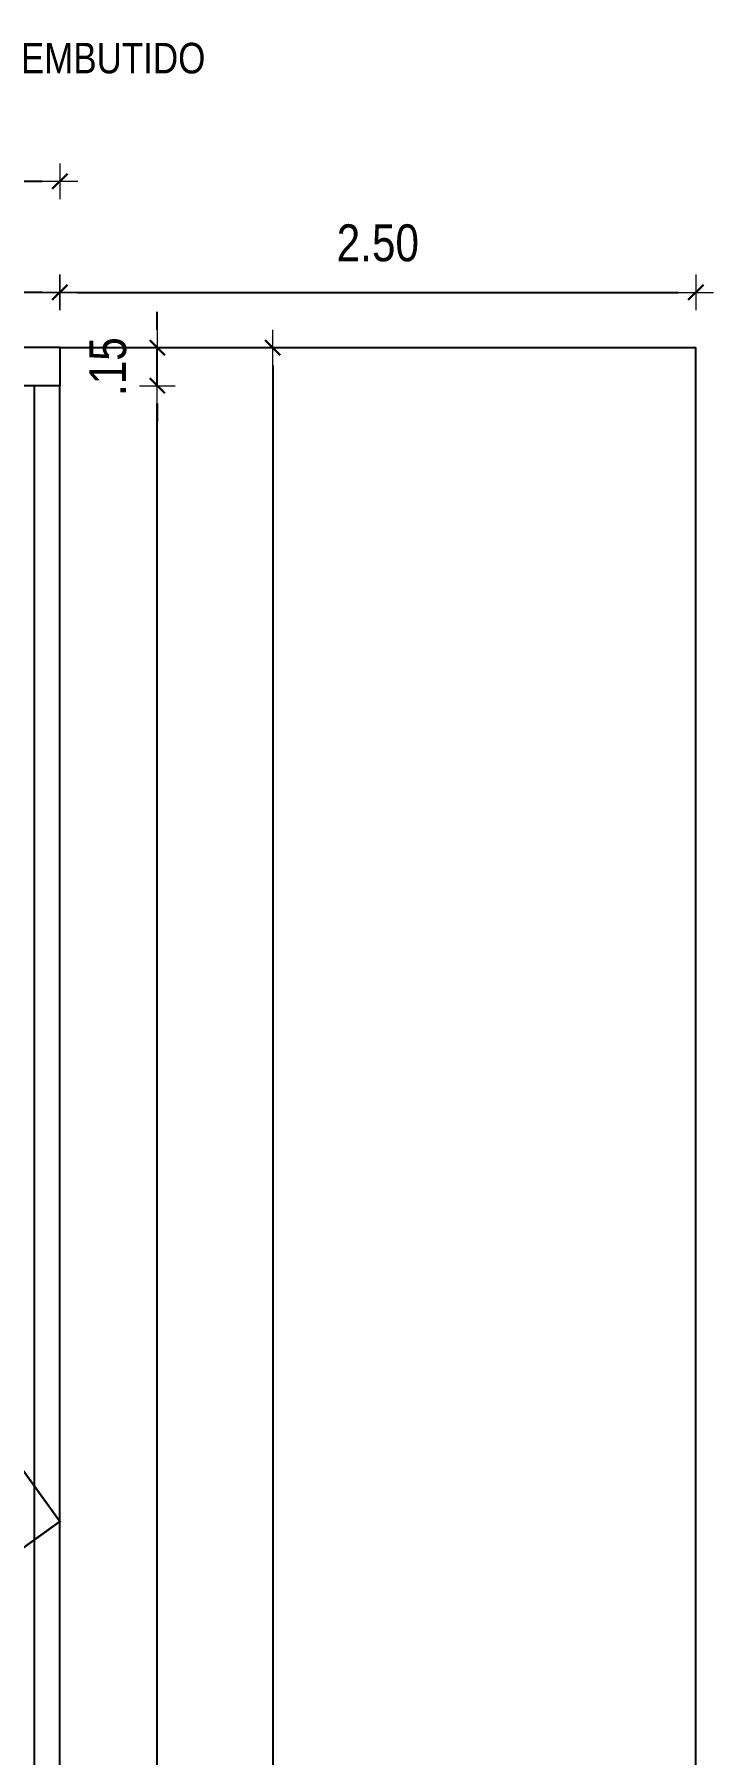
# Model space of a CAD drawing. Header units: millimetres. Extents: x 1170 to 1315, y 90 to 135.
# Drawn here: x 1294.68 to 1297.35, y 110.42 to 117.18 of the extents above; entities that cross this region are included whole.
import ezdxf

# ---------------------------------------------------------------- set-up
doc = ezdxf.new("R2010")
doc.units = ezdxf.units.MM
doc.header["$LTSCALE"] = 20
doc.header["$MEASUREMENT"] = 0
doc.layers.get('0').update_dxf_attribs({"linetype": 'CONTINUOUS'})
doc.layers.get('DEFPOINTS').update_dxf_attribs({"linetype": 'CONTINUOUS'})
for name, color, linetype in [('COTA', 7, 'CONTINUOUS'), ('Indic_Corte_Vista', 2, 'CONTINUOUS'), ('J-Paredes', 7, 'CONTINUOUS'), ('LAYER7', 4, 'CONTINUOUS')]:
    doc.layers.add(name, color=color, linetype=linetype)
doc.layers.add('E-Pen-C', color=4, linetype='CONTINUOUS', lineweight=15)
doc.layers.add('E-Pen-G', color=3, linetype='CONTINUOUS', lineweight=30)
doc.styles.add('F2', font='ARIALN.TTF')
doc.dimstyles.new('DIMENSION-1', dxfattribs={"dimtxt": 0.145, "dimasz": 0.07, "dimexe": 1, "dimexo": 0, "dimgap": 0.12, "dimtad": 1, "dimzin": 7, "dimdsep": 46, "dimtxsty": 'F2', "dimblk1": 'TRACO', "dimblk2": 'TRACO', "dimsah": 1, "dimcen": 1, "dimse1": 1, "dimse2": 1, "dimclrd": 4, "dimclre": 256, "dimclrt": 4, "dimadec": 8, "dimazin": 0, "dimtfac": 1, "dimtix": 1, "dimtmove": 2, "dimatfit": 3, "dimldrblk": 'TRACO', "dimfxl": 1, "dimtolj": 1, "dimtzin": 0, "dimarcsym": 0})

# ---------------------------------------------------------------- blocks, each defined once
blk = doc.blocks.new('TRACO')
at = {"layer": 'E-Pen-C'}
for p, q in [((0, 1), (0, -1)), ((-1, 0), (1, 0))]:
    blk.add_line(p, q, dxfattribs=at)
at = {"layer": 'E-Pen-G'}
blk.add_line((-0.424, -0.424), (0.424, 0.424), dxfattribs=at)
blk = doc.blocks.new('*D336')
at = {"layer": 'COTA', "color": 4, "linetype": 'Continuous', "lineweight": -2}
blk.add_line((1294.7116, 116.162), (1289.8516, 116.162), dxfattribs=at)
at = {"layer": 'DEFPOINTS', "color": 0, "linetype": 'Continuous'}
for p in [(1289.7816, 116.162), (1294.7816, 115.9454), (1289.7816, 115.7954)]:
    blk.add_point(p, dxfattribs=at)
at = {"layer": 'COTA', "color": 4, "linetype": 'Continuous', "lineweight": -2, "xscale": 0.07, "yscale": 0.07, "zscale": 0.07, "rotation": 180}
blk.add_blockref('TRACO', (1289.7816, 116.162), dxfattribs=at)
at = {"layer": 'COTA', "color": 4, "linetype": 'Continuous', "lineweight": -2, "xscale": 0.07, "yscale": 0.07, "zscale": 0.07}
blk.add_blockref('TRACO', (1294.7816, 116.162), dxfattribs=at)
at = {"layer": 'COTA', "color": 4, "linetype": 'Continuous', "insert": (1292.2816, 116.356), "char_height": 0.145, "attachment_point": 5, "style": 'F2'}
blk.add_mtext('\\A1;5.00', dxfattribs=at)
blk = doc.blocks.new('*D362')
at = {"layer": 'COTA', "color": 4, "linetype": 'Continuous', "lineweight": -2}
blk.add_line((1251.8028, 116.5987), (1294.7116, 116.5987), dxfattribs=at)
at = {"layer": 'DEFPOINTS', "color": 0, "linetype": 'Continuous'}
for p in [(1294.7816, 116.5987), (1251.7328, 115.9454), (1294.7816, 115.9454)]:
    blk.add_point(p, dxfattribs=at)
at = {"layer": 'COTA', "color": 4, "linetype": 'Continuous', "lineweight": -2, "xscale": 0.07, "yscale": 0.07, "zscale": 0.07, "rotation": 180}
blk.add_blockref('TRACO', (1251.7328, 116.5987), dxfattribs=at)
at = {"layer": 'COTA', "color": 4, "linetype": 'Continuous', "lineweight": -2, "xscale": 0.07, "yscale": 0.07, "zscale": 0.07}
blk.add_blockref('TRACO', (1294.7816, 116.5987), dxfattribs=at)
at = {"layer": 'COTA', "color": 4, "linetype": 'Continuous', "insert": (1273.2572, 116.7927), "char_height": 0.145, "attachment_point": 5, "style": 'F2'}
blk.add_mtext('\\A1;43.05', dxfattribs=at)
blk = doc.blocks.new('*D363')
at = {"layer": 'COTA', "color": 4, "linetype": 'Continuous', "lineweight": -2}
blk.add_line((1294.8516, 116.162), (1297.2116, 116.162), dxfattribs=at)
at = {"layer": 'DEFPOINTS', "color": 0, "linetype": 'Continuous'}
for p in [(1297.2816, 116.162), (1294.7816, 115.9454), (1297.2816, 115.9454)]:
    blk.add_point(p, dxfattribs=at)
at = {"layer": 'COTA', "color": 4, "linetype": 'Continuous', "lineweight": -2, "xscale": 0.07, "yscale": 0.07, "zscale": 0.07, "rotation": 180}
blk.add_blockref('TRACO', (1294.7816, 116.162), dxfattribs=at)
at = {"layer": 'COTA', "color": 4, "linetype": 'Continuous', "lineweight": -2, "xscale": 0.07, "yscale": 0.07, "zscale": 0.07}
blk.add_blockref('TRACO', (1297.2816, 116.162), dxfattribs=at)
at = {"layer": 'COTA', "color": 4, "linetype": 'Continuous', "insert": (1296.0316, 116.356), "char_height": 0.145, "attachment_point": 5, "style": 'F2'}
blk.add_mtext('\\A1;2.50', dxfattribs=at)
blk = doc.blocks.new('*D370')
at = {"layer": 'COTA', "color": 4, "linetype": 'Continuous', "lineweight": -2}
blk.add_line((1295.1644, 99.2343), (1295.1644, 115.7254), dxfattribs=at)
at = {"layer": 'DEFPOINTS', "color": 0, "linetype": 'Continuous'}
for p in [(1294.7816, 115.7954), (1295.1644, 115.7954), (1294.7816, 99.1643)]:
    blk.add_point(p, dxfattribs=at)
at = {"layer": 'COTA', "color": 4, "linetype": 'Continuous', "lineweight": -2, "xscale": 0.07, "yscale": 0.07, "zscale": 0.07}
for p, rotation in [((1295.1644, 115.7954), 90), ((1295.1644, 99.1643), 270)]:
    blk.add_blockref('TRACO', p, dxfattribs=dict(at, rotation=rotation))
at = {"layer": 'COTA', "color": 4, "linetype": 'Continuous', "insert": (1294.9704, 107.4798), "char_height": 0.145, "attachment_point": 5, "rotation": 90, "style": 'F2'}
blk.add_mtext('\\A1;16.64', dxfattribs=at)
blk = doc.blocks.new('*D371')
at = {"layer": 'COTA', "color": 4, "linetype": 'Continuous', "lineweight": -2}
for p, q in [((1295.1644, 116.0154), (1295.1644, 116.0854)), ((1295.1644, 115.7954), (1295.1644, 115.9454)), ((1295.1644, 115.7254), (1295.1644, 115.6554))]:
    blk.add_line(p, q, dxfattribs=at)
at = {"layer": 'DEFPOINTS', "color": 0, "linetype": 'Continuous'}
for p in [(1294.7816, 115.9454), (1295.1644, 115.9454), (1294.7816, 115.7954)]:
    blk.add_point(p, dxfattribs=at)
at = {"layer": 'COTA', "color": 4, "linetype": 'Continuous', "lineweight": -2, "xscale": 0.07, "yscale": 0.07, "zscale": 0.07}
for p, rotation in [((1295.1644, 115.9454), 270), ((1295.1644, 115.7954), 90)]:
    blk.add_blockref('TRACO', p, dxfattribs=dict(at, rotation=rotation))
at = {"layer": 'COTA', "color": 4, "linetype": 'Continuous', "insert": (1294.9704, 115.8704), "char_height": 0.145, "attachment_point": 5, "rotation": 90, "style": 'F2'}
blk.add_mtext('\\A1;.15', dxfattribs=at)
blk = doc.blocks.new('*D372')
at = {"layer": 'COTA', "color": 4, "linetype": 'Continuous', "lineweight": -2}
blk.add_line((1295.6183, 115.8754), (1295.6183, 95.2284), dxfattribs=at)
at = {"layer": 'DEFPOINTS', "color": 0, "linetype": 'Continuous'}
for p in [(1294.7816, 115.9454), (1294.7816, 95.1584), (1295.6183, 95.1584)]:
    blk.add_point(p, dxfattribs=at)
at = {"layer": 'COTA', "color": 4, "linetype": 'Continuous', "lineweight": -2, "xscale": 0.07, "yscale": 0.07, "zscale": 0.07}
for p, rotation in [((1295.6183, 115.9454), 90), ((1295.6183, 95.1584), 270)]:
    blk.add_blockref('TRACO', p, dxfattribs=dict(at, rotation=rotation))
at = {"layer": 'COTA', "color": 4, "linetype": 'Continuous', "insert": (1295.4243, 105.5519), "char_height": 0.145, "attachment_point": 5, "rotation": 90, "style": 'F2'}
blk.add_mtext('\\A1;20.79', dxfattribs=at)

msp = doc.modelspace()

# ---------------------------------------------------------------- linework, layer by layer
at = {"layer": 'Indic_Corte_Vista', "color": 8}
for p, q in [((1294.7816, 115.9454), (1297.2816, 115.9454)), ((1297.2816, 98.6643), (1297.2816, 115.9454)), ((1294.6816, 99.1643), (1294.6816, 115.7954)), ((1294.7816, 99.1643), (1294.7816, 115.7954))]:
    msp.add_line(p, q, dxfattribs=at)
at = {"layer": 'Indic_Corte_Vista', "color": 5}
msp.add_line((1294.7816, 115.7954), (1289.7816, 115.7954), dxfattribs=at)
at = {"layer": 'J-Paredes', "color": 250, "const_width": 0.00833}
msp.add_lwpolyline([(1291.5678, 115.7954), (1289.7824, 114.5098), (1292.9962, 110.0465), (1294.7816, 111.332)], close=True, dxfattribs=at)
at = {"layer": 'LAYER7', "color": 5, "linetype": 'Continuous'}
for q in [(1251.7328, 115.9454), (1294.7816, 115.7954)]:
    msp.add_line((1294.7816, 115.9454), q, dxfattribs=at)

# ---------------------------------------------------------------- texts
at = {"color": 7, "style": 'F2'}
msp.add_text('LAJE EM BALANÇO 30cm COM ILUMINAÇÃO DE LED EMBUTIDO', height=0.12, dxfattribs=at).set_placement((1291.1607, 117.0229))

# ---------------------------------------------------------------- dimensions: what is measured, and where the dimension line sits
at = {"layer": 'COTA', "color": 7, "linetype": 'Continuous'}
for base, p1, p2, picture, middle in [((1294.7816, 116.5987), (1251.7328, 115.9454), (1294.7816, 115.9454), '*D362', (1273.2572, 116.7927)), ((1289.7816, 116.162), (1294.7816, 115.9454), (1289.7816, 115.7954), '*D336', (1292.2816, 116.356)), ((1297.2816, 116.162), (1294.7816, 115.9454), (1297.2816, 115.9454), '*D363', (1296.0316, 116.356))]:
    dim = msp.add_linear_dim(base=base, p1=p1, p2=p2, dimstyle='DIMENSION-1', override={"dimadec": 0, "dimfxl": 0.06}, dxfattribs=at)
    dim.commit()
    dim.dimension.update_dxf_attribs({"geometry": picture, "text_midpoint": middle})
for base, p1, p2, picture, middle in [((1295.1644, 115.9454), (1294.7816, 115.7954), (1294.7816, 115.9454), '*D371', (1294.9704, 115.8704)), ((1295.6183, 95.1584), (1294.7816, 115.9454), (1294.7816, 95.1584), '*D372', (1295.4243, 105.5519))]:
    dim = msp.add_linear_dim(base=base, p1=p1, p2=p2, angle=90, dimstyle='DIMENSION-1', override={"dimadec": 0, "dimfxl": 0.06}, dxfattribs=at)
    dim.commit()
    dim.dimension.update_dxf_attribs({"geometry": picture, "text_midpoint": middle})
dim = msp.add_linear_dim(base=(1295.1644, 115.7954), p1=(1294.7816, 99.1643), p2=(1294.7816, 115.7954), angle=90, text='16.64', dimstyle='DIMENSION-1', override={"dimadec": 0, "dimfxl": 0.06}, dxfattribs=at)
dim.commit()
dim.dimension.update_dxf_attribs({"geometry": '*D370', "text_midpoint": (1294.9704, 107.4798)})

doc.saveas('drawing.dxf')
